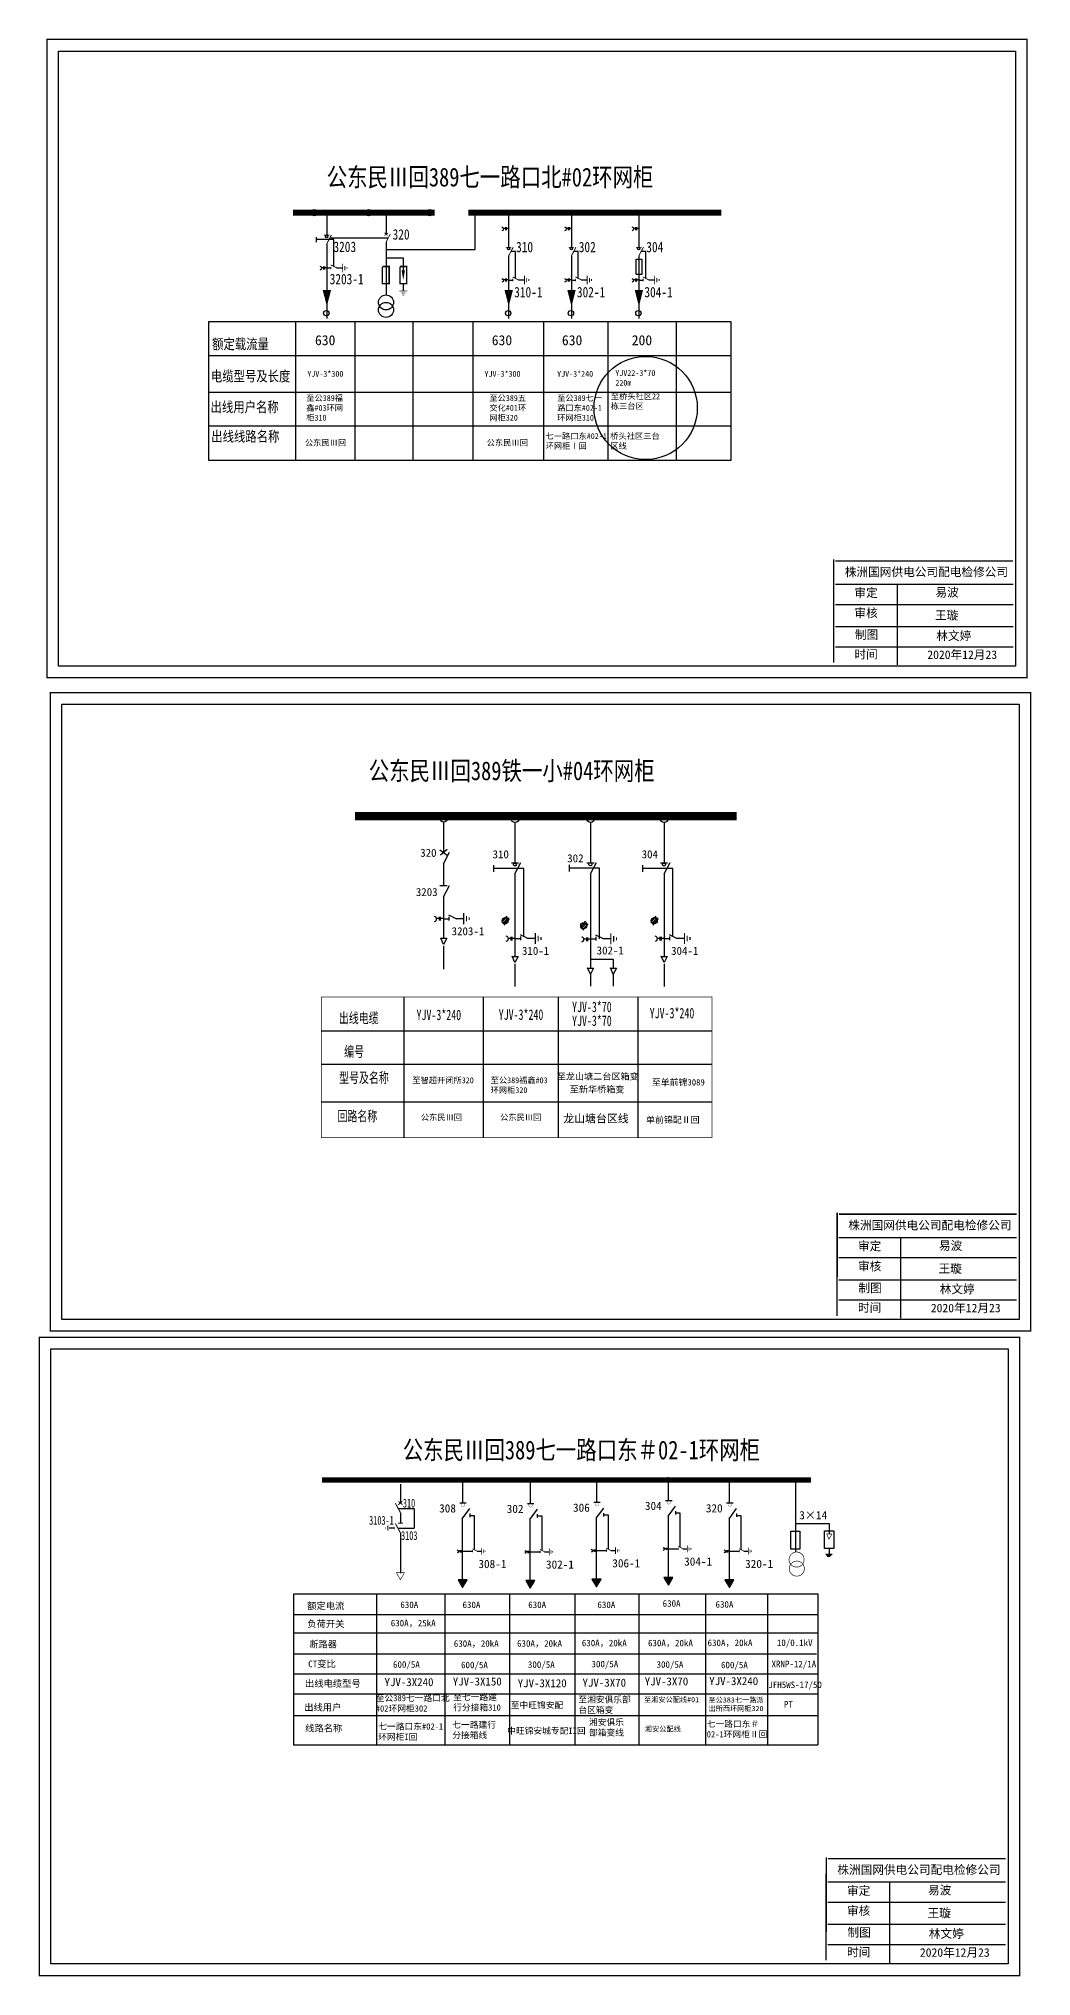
# Model space of a CAD drawing. Extents: x -57 to 343, y -124 to 126.
# Drawn here: x 73.7 to 200.7, y -122.4 to 125.6 of the extents above; entities that cross this region are included whole.
import ezdxf

# ---------------------------------------------------------------- set-up
doc = ezdxf.new("R2010")
doc.units = 0
doc.header["$LTSCALE"] = 0.774411
doc.linetypes.add('ACAD_ISO02W100', pattern=[15, 12, -3])
doc.linetypes.add('CENTER', pattern=[50.8, 31.75, -6.35, 6.35, -6.35])
doc.layers.get('0').update_dxf_attribs({"linetype": 'CONTINUOUS'})
doc.layers.add('1', color=7, linetype='CONTINUOUS')
doc.layers.add('2', color=7, linetype='CONTINUOUS')
doc.styles.add('DXFS', font='', dxfattribs={"width": 0.7})
doc.styles.add('HZ', font='')
doc.styles.add('ST', font='', dxfattribs={"width": 0.8})
doc.styles.get("Standard").update_dxf_attribs({"font": '', "height": 2.5})
doc.styles.add('字体', font='', dxfattribs={"height": 2.5})
doc.styles.add('宋体', font='')
doc.styles.get('DXFS').set_extended_font_data('SimSun')
doc.styles.get('HZ').set_extended_font_data('SimSun')
doc.styles.get('ST').set_extended_font_data('SimSun')
doc.styles.get('Standard').set_extended_font_data('SimSun')
doc.styles.get('字体').set_extended_font_data('SimSun')
doc.styles.get('宋体').set_extended_font_data('SimSun')

# ---------------------------------------------------------------- blocks, each defined once
blk = doc.blocks.new('JD')
for points in [[(-2, 0.2), (-2, -0.2), (2, 0.2), (2, -0.2)], [(1, -1.2), (1, -0.8), (-1, -1.2), (-1, -0.8)], [(-0.5, -1.8), (-0.5, -2.2), (0.5, -1.8), (0.5, -2.2)]]:
    blk.add_trace(points)

msp = doc.modelspace()

# ---------------------------------------------------------------- hatches: boundary and pattern name
for points in [[(127.94, -72.69), (128.52, -71.69), (127.36, -71.69)], [(136.59, -72.77), (137.17, -71.77), (136.01, -71.77)], [(145.08, -72.61), (145.66, -71.6), (144.5, -71.6)], [(154.29, -72.38), (154.87, -71.38), (153.71, -71.38)], [(162.09, -72.69), (162.67, -71.69), (161.51, -71.69)]]:
    msp.add_hatch(color=7).paths.add_polyline_path(points)

# ---------------------------------------------------------------- linework, layer by layer
at = {"color": 0, "linetype": 'Continuous'}
for p, q in [((129.54, 98.6), (129.54, 103.02)), ((109.17, 100.16), (109.17, 99.54)), ((118.42, 100.07), (111.02, 100.07)), ((118.23, 98.6), (129.54, 98.6)), ((106.54, 89.37), (106.54, 71.58)), ((114.13, 89.37), (114.13, 71.58)), ((121.55, 89.37), (121.55, 71.58)), ((129.25, 89.37), (129.25, 71.58)), ((138.29, 89.37), (138.29, 71.58)), ((146.53, 89.37), (146.53, 71.58)), ((155.27, 89.37), (155.27, 71.58)), ((95.44, 85.04), (162.28, 85.04)), ((95.44, 80.34), (162.28, 80.34)), ((95.44, 76.04), (162.28, 76.04)), ((175.66, 55.76, 0.01), (198.41, 55.76, 0.01)), ((183.56, 55.76, 0.01), (183.56, 45.43, 0.01)), ((175.66, 53.17, 0.01), (198.41, 53.17, 0.01)), ((175.66, 50.35, 0.01), (198.41, 50.35, 0.01)), ((175.66, 47.75, 0.01), (198.41, 47.75, 0.01)), ((125.04, 21.74), (125.94, 21.06)), ((125.94, 21.78), (125.09, 21.09)), ((144.31, 7.74), (147.22, 7.74)), ((147.22, 7.74), (147.22, 6.62)), ((176.11, -27.86, 0.03), (198.86, -27.86, 0.03)), ((184, -27.86, 0.03), (184, -38.2, 0.03)), ((176.11, -30.45, 0.03), (198.86, -30.45, 0.03)), ((176.11, -33.28, 0.03), (198.86, -33.28, 0.03)), ((176.11, -35.87, 0.03), (198.86, -35.87, 0.03)), ((170.58, -64.5), (174.87, -64.5)), ((174.87, -64.5), (174.87, -65.78)), ((175.24, -68.43), (174.44, -68.43)), ((175.13, -68.56), (174.54, -68.56)), ((175.01, -68.71), (174.63, -68.71)), ((174.87, -67.7), (174.87, -68.45)), ((174.7, -110.37, 0.01), (197.46, -110.37, 0.01)), ((182.6, -110.37, 0.01), (182.6, -120.71, 0.01)), ((174.7, -112.96, 0.01), (197.46, -112.96, 0.01)), ((174.7, -115.79, 0.01), (197.46, -115.79, 0.01)), ((174.7, -118.38, 0.01), (197.46, -118.38, 0.01))]:
    msp.add_line(p, q, dxfattribs=at)
for p, q in [((125.5, 25.28), (125.5, 21.4)), ((134.63, 25.25), (134.63, 20.1)), ((144.3, 25.27), (144.3, 20.12)), ((153.72, 25.25), (153.72, 20.1)), ((125.49, 19.98), (126.26, 21.44)), ((125.5, 19.96), (125.5, 17.17)), ((134.18, 20.08), (135.09, 20.08)), ((134.63, 18.67), (135.4, 20.12)), ((143.85, 20.11), (144.76, 20.11)), ((144.3, 18.69), (145.07, 20.14)), ((153.26, 20.08), (154.17, 20.08)), ((153.72, 18.67), (154.49, 20.12)), ((131.89, 19.81), (131.89, 18.95)), ((134.63, 18.7), (134.63, 8.16)), ((141.56, 19.83), (141.56, 18.97)), ((144.3, 18.73), (144.3, 6.61)), ((150.98, 19.81), (150.98, 18.95)), ((153.72, 18.7), (153.72, 8.16)), ((125.04, 17.17), (125.94, 17.17)), ((125.49, 15.75), (126.26, 17.2)), ((125.5, 15.72), (125.5, 10.49)), ((124.93, 12.95), (124.61, 12.95)), ((124.93, 13.16), (124.93, 12.7)), ((125.08, 13.16), (125.08, 12.7)), ((125.45, 12.95), (125.08, 12.95)), ((125.45, 12.94), (126.16, 12.94)), ((126.12, 13.45), (127.14, 12.94)), ((126.16, 13.18), (126.16, 12.71)), ((127.09, 12.96), (128.05, 12.96)), ((133.6, 13.27), (132.92, 12.46)), ((133.75, 13.11), (133.07, 12.3)), ((133.89, 12.95), (133.21, 12.13)), ((143.66, 12.61), (142.98, 11.8)), ((143.81, 12.45), (143.13, 11.64)), ((152.69, 13.27), (152.01, 12.46)), ((152.84, 13.11), (152.16, 12.3)), ((152.97, 12.95), (152.29, 12.13)), ((125.12, 10.45), (125.9, 10.45)), ((125.5, 9.65), (125.13, 10.46)), ((125.9, 10.45), (125.5, 9.65)), ((134.12, 10.42), (133.79, 10.42)), ((134.12, 10.63), (134.12, 10.16)), ((134.26, 10.63), (134.26, 10.16)), ((134.63, 10.42), (134.26, 10.42)), ((134.63, 10.41), (135.34, 10.41)), ((135.3, 10.92), (136.33, 10.41)), ((135.34, 10.64), (135.34, 10.17)), ((136.27, 10.43), (137.23, 10.43)), ((143.95, 12.28), (143.27, 11.47)), ((143.79, 10.33), (143.46, 10.33)), ((143.79, 10.54), (143.79, 10.08)), ((143.93, 10.54), (143.93, 10.08)), ((144.3, 10.33), (143.93, 10.33)), ((144.3, 10.37), (145.01, 10.37)), ((144.97, 10.88), (146, 10.37)), ((145.01, 10.6), (145.01, 10.13)), ((145.94, 10.39), (146.9, 10.39)), ((153.2, 10.42), (152.88, 10.42)), ((153.2, 10.63), (153.2, 10.16)), ((153.34, 10.63), (153.34, 10.16)), ((153.72, 10.42), (153.34, 10.42)), ((153.72, 10.41), (154.43, 10.41)), ((154.39, 10.92), (155.41, 10.41)), ((154.43, 10.64), (154.43, 10.17)), ((155.35, 10.43), (156.32, 10.43)), ((134.26, 8.11), (135.04, 8.11)), ((134.64, 7.32), (134.27, 8.13)), ((135.04, 8.11), (134.64, 7.32)), ((153.34, 8.11), (154.12, 8.11)), ((153.72, 7.32), (153.35, 8.13)), ((154.12, 8.11), (153.72, 7.32)), ((143.93, 6.61), (144.71, 6.61)), ((144.31, 5.82), (143.94, 6.63)), ((144.71, 6.61), (144.31, 5.82)), ((146.84, 6.61), (147.62, 6.61)), ((147.22, 5.82), (146.85, 6.63)), ((147.62, 6.61), (147.22, 5.82)), ((120.4, 2.91), (120.4, -15.09)), ((130.56, 2.91), (130.56, -15.09)), ((140.16, 2.91), (140.16, -15.09)), ((150.37, 2.91), (150.37, -15.09)), ((119.98, -59.43), (119.98, -61.9)), ((127.58, -61.84), (128.41, -61.84)), ((136.23, -61.92), (137.06, -61.92)), ((144.72, -61.76), (145.55, -61.76)), ((153.92, -61.53), (154.76, -61.53)), ((161.73, -61.84), (162.56, -61.84)), ((119.69, -62.56), (121.73, -62.56)), ((119.98, -63.1), (119.98, -64.45)), ((121.73, -62.56), (121.73, -65.08)), ((128.85, -63.22), (128.85, -63.66)), ((128.86, -63.44), (129.42, -63.44)), ((129.42, -63.44), (129.42, -67.83)), ((137.5, -63.3), (137.5, -63.73)), ((137.51, -63.52), (138.07, -63.52)), ((138.07, -63.52), (138.07, -67.91)), ((145.99, -63.14), (145.99, -63.57)), ((146, -63.36), (146.56, -63.36)), ((146.56, -63.36), (146.56, -67.75)), ((155.2, -62.91), (155.2, -63.35)), ((155.21, -63.13), (155.76, -63.13)), ((155.76, -63.13), (155.76, -67.52)), ((163, -63.22), (163, -63.65)), ((163.01, -63.44), (163.57, -63.44)), ((163.57, -63.44), (163.57, -67.83)), ((119.2, -65.08), (118.51, -65.08)), ((119.65, -65.08), (121.73, -65.08)), ((119.98, -65.69), (119.98, -70.84)), ((127.94, -68.03), (129.22, -68.03)), ((129.78, -68.02), (130.36, -68.02)), ((136.59, -68.11), (137.87, -68.11)), ((138.43, -68.1), (139.01, -68.1)), ((145.08, -67.95), (146.36, -67.95)), ((146.92, -67.94), (147.5, -67.94)), ((154.29, -67.72), (155.56, -67.72)), ((156.13, -67.71), (156.71, -67.71)), ((162.09, -68.03), (163.37, -68.03)), ((163.93, -68.02), (164.52, -68.02))]:
    msp.add_line(p, q)
at = {"linetype": 'ACAD_ISO02W100'}
for p, q in [((135.78, 19.38), (131.89, 19.38)), ((135.78, 10.64), (135.78, 19.38)), ((145.45, 19.4), (141.56, 19.4)), ((145.45, 10.37), (145.45, 19.4)), ((154.86, 19.38), (150.98, 19.38)), ((154.86, 10.64), (154.86, 19.38))]:
    msp.add_line(p, q, dxfattribs=at)
at = {"linetype": 'CENTER'}
for p, q in [((125.5, 9.48), (125.5, 6.47)), ((134.64, 7.15), (134.64, 4.27)), ((144.31, 5.87), (144.31, 4.3)), ((147.22, 5.87), (147.22, 4.3)), ((153.72, 7.15), (153.72, 4.27))]:
    msp.add_line(p, q, dxfattribs=at)
at = {"linetype": 'Continuous'}
for p, q in [((109.85, -1.4), (159.86, -1.4)), ((109.85, -5.7), (159.86, -5.7)), ((109.85, -10.49), (159.86, -10.49))]:
    msp.add_line(p, q, dxfattribs=at)
at = {"color": 7}
for p, q in [((127.96, -61.75), (127.96, -58.89)), ((136.61, -61.83), (136.61, -58.96)), ((145.1, -61.66), (145.1, -58.8)), ((154.31, -61.44), (154.31, -58.57)), ((162.11, -61.75), (162.11, -58.88))]:
    msp.add_line(p, q, dxfattribs=at)
at = {"color": 0}
for p, q in [((170.57, -59.05), (170.57, -68.15)), ((127.9, -63.87), (127.9, -71.87)), ((136.55, -63.95), (136.55, -71.94)), ((145.04, -63.79), (145.04, -71.78)), ((154.25, -63.56), (154.25, -71.55)), ((162.05, -63.87), (162.05, -71.86)), ((116.9, -73.48), (116.9, -92.85)), ((125.66, -73.59), (125.66, -92.88)), ((106.33, -76.15), (114.03, -76.15)), ((113.99, -76.15), (120.49, -76.15)), ((119.2, -76.15), (173.44, -76.15)), ((106.33, -78.48), (114, -78.48)), ((113.96, -78.48), (120.45, -78.48)), ((120.34, -78.48), (173.41, -78.48)), ((106.33, -83.72), (113.94, -83.72)), ((113.9, -83.72), (120.4, -83.72)), ((120.29, -83.72), (173.35, -83.72))]:
    msp.add_line(p, q, dxfattribs=at)
at = {"color": 0, "linetype": 'Continuous', "const_width": 0.182}
for points, elevation in [([(74.72, 125.49), (200.2, 125.49), (200.2, 43.79), (74.72, 43.79)], 0.01), ([(75.16, 41.86), (200.65, 41.86), (200.65, -39.84), (75.16, -39.84)], 0.03), ([(73.76, -40.64), (199.25, -40.64), (199.25, -122.35), (73.76, -122.35)], 0.01)]:
    msp.add_lwpolyline(points, close=True, dxfattribs=dict(at, elevation=elevation))
at = {"color": 0, "linetype": 'Continuous'}
for points, elevation in [([(76.19, 124.01), (198.72, 124.01), (198.72, 45.26), (76.19, 45.26)], 0.01), ([(76.64, 40.38), (199.17, 40.38), (199.17, -38.37), (76.64, -38.37)], 0.03), ([(75.24, -42.12), (197.77, -42.12), (197.77, -120.87), (75.24, -120.87)], 0.01)]:
    msp.add_lwpolyline(points, close=True, dxfattribs=dict(at, elevation=elevation))
for points in [[(150.15, 97.35), (150.87, 97.35), (150.87, 95.4), (150.15, 95.4)], [(95.44, 89.37), (162.28, 89.37), (162.28, 71.58), (95.44, 71.58)], [(169.96, -65.46), (171.13, -65.46), (171.13, -67.75), (169.96, -67.75)], [(174.28, -65.4), (175.45, -65.4), (175.45, -67.7), (174.28, -67.7)]]:
    msp.add_lwpolyline(points, close=True, dxfattribs=at)
at = {"color": 0, "linetype": 'Continuous', "const_width": 0.182}
for points, elevation in [([(175.44, 58.92), (175.43, 45.73)], 0.01), ([(175.89, -24.71), (175.88, -37.9)], 0.03), ([(176.11, -24.88), (198.86, -24.88)], 0.01), ([(174.49, -107.21), (174.47, -120.41)], 0.01)]:
    msp.add_lwpolyline(points, dxfattribs=dict(at, elevation=elevation))
for points in [[(175.66, 58.74), (198.41, 58.74)], [(174.7, -107.39), (197.46, -107.39)]]:
    msp.add_lwpolyline(points, dxfattribs=at)
for points, const_width in [([(114.18, 26.05), (163.04, 26.05)], 1.08), ([(109.92, -58.92), (172.55, -58.92)], 0.68), ([(119.98, -63.1), (119.33, -61.88)], 0.128), ([(120.22, -61.66), (119.7, -62.07)], 0.128), ([(119.73, -61.66), (120.25, -62.07)], 0.128), ([(127.58, -61.84), (128.41, -61.84)], 0.0712), ([(136.23, -61.92), (137.06, -61.92)], 0.0712), ([(144.72, -61.76), (145.55, -61.76)], 0.0712), ([(153.92, -61.53), (154.76, -61.53)], 0.0712), ([(161.73, -61.84), (162.56, -61.84)], 0.0712), ([(119.98, -65.69), (119.33, -64.48)], 0.128), ([(120.3, -64.46), (119.65, -64.44)], 0.128), ([(118.12, -64.94), (118.12, -65.22)], 0.056), ([(118.3, -64.77), (118.3, -65.37)], 0.056), ([(118.5, -64.67), (118.5, -65.46)], 0.056), ([(119.2, -64.95), (119.2, -65.22)], 0.056), ([(129.19, -67.72), (129.81, -68.03)], 0.0933), ([(129.22, -67.89), (129.22, -68.18)], 0.0933), ([(137.84, -67.8), (138.46, -68.11)], 0.0933), ([(137.87, -67.97), (137.87, -68.25)], 0.0933), ([(146.33, -67.64), (146.95, -67.95)], 0.0933), ([(146.36, -67.8), (146.36, -68.09)], 0.0933), ([(155.54, -67.41), (156.16, -67.72)], 0.0933), ([(155.56, -67.58), (155.56, -67.86)], 0.0933), ([(163.34, -67.72), (163.97, -68.03)], 0.0933), ([(163.37, -67.89), (163.37, -68.17)], 0.0933)]:
    msp.add_lwpolyline(points, dxfattribs=dict(const_width=const_width))
at = {"linetype": 'Continuous', "const_width": 0.108}
msp.add_lwpolyline([(125.43, 2.91), (109.85, 2.91), (109.85, -15.09), (159.86, -15.09), (159.87, 2.91), (125.43, 2.91)], dxfattribs=at)
for points, const_width in [([(127.76, -62.08, 1), (128.22, -62.08, 1)], 0.0356), ([(136.41, -62.15, 1), (136.87, -62.15, 1)], 0.0356), ([(144.9, -61.99, 1), (145.36, -61.99, 1)], 0.0356), ([(154.11, -61.77, 1), (154.57, -61.77, 1)], 0.0356), ([(161.91, -62.07, 1), (162.37, -62.07, 1)], 0.0356), ([(171.66, -69.1, -1), (169.73, -69.1, -1)], 0.0815), ([(171.69, -70.26, -1), (169.76, -70.26, -1)], 0.0815)]:
    msp.add_lwpolyline(points, format="xyb", close=True, dxfattribs=dict(const_width=const_width))
at = {"color": 0}
for points, const_width in [([(174.55, -65.81), (174.84, -66.49), (175.24, -65.81)], 0.0786), ([(119.46, -70.78), (119.98, -71.68), (120.49, -70.78)], 0.0721)]:
    msp.add_lwpolyline(points, close=True, dxfattribs=dict(at, const_width=const_width))
for points in [[(127.26, -67.87, -0.877934), (127.27, -68.25)], [(135.92, -67.94, -0.877934), (135.92, -68.32)], [(144.4, -67.78, -0.877934), (144.41, -68.16)], [(153.61, -67.56, -0.877934), (153.62, -67.93)], [(161.42, -67.86, -0.877934), (161.42, -68.24)]]:
    msp.add_lwpolyline(points, format="xyb")
for points in [[(127.63, -68.03), (127.43, -68.03)], [(127.63, -67.9), (127.63, -68.18)], [(127.72, -67.9), (127.72, -68.18)], [(127.94, -68.03), (127.72, -68.03)], [(136.28, -68.1), (136.08, -68.1)], [(136.28, -67.97), (136.28, -68.26)], [(136.37, -67.97), (136.37, -68.26)], [(136.59, -68.1), (136.37, -68.1)], [(144.77, -67.94), (144.57, -67.94)], [(144.77, -67.81), (144.77, -68.1)], [(144.86, -67.81), (144.86, -68.1)], [(145.08, -67.94), (144.86, -67.94)], [(153.98, -67.72), (153.78, -67.72)], [(153.98, -67.59), (153.98, -67.87)], [(154.06, -67.59), (154.06, -67.87)], [(154.29, -67.72), (154.06, -67.72)], [(161.78, -68.02), (161.58, -68.02)], [(161.78, -67.89), (161.78, -68.18)], [(161.87, -67.89), (161.87, -68.18)], [(162.09, -68.02), (161.87, -68.02)]]:
    msp.add_lwpolyline(points)
at = {"color": 7}
for points in [[(127.94, -72.69), (128.52, -71.69), (127.36, -71.69)], [(136.59, -72.77), (137.17, -71.77), (136.01, -71.77)], [(145.08, -72.61), (145.66, -71.6), (144.5, -71.6)], [(154.29, -72.38), (154.87, -71.38), (153.71, -71.38)], [(162.09, -72.69), (162.67, -71.69), (161.51, -71.69)]]:
    msp.add_lwpolyline(points, close=True, dxfattribs=at)
at = {"color": 1, "linetype": 'Continuous'}
msp.add_circle((151.37, 78.31), 6.61, dxfattribs=at)
for centre, radius in [((125.52, 25.82), 0.51), ((134.66, 25.76), 0.51), ((144.33, 25.78), 0.51), ((153.74, 25.76), 0.51), ((134.63, 19.87), 0.197), ((144.3, 19.89), 0.197), ((153.72, 19.87), 0.197), ((133.39, 12.7), 0.388), ((143.45, 12.04), 0.388), ((152.47, 12.7), 0.388)]:
    msp.add_circle(centre, radius)
for centre in [(124.3, 12.9), (133.48, 10.37), (143.15, 10.28), (152.57, 10.37)]:
    msp.add_arc(centre, 0.314, 278.5404, 83.6643)
for points in [[(127.99, 12.22), (128.14, 12.22), (127.99, 13.65), (128.14, 13.65)], [(128.5, 13.29), (128.35, 13.29), (128.5, 12.58), (128.35, 12.58)], [(128.71, 12.75), (128.85, 12.75), (128.71, 13.11), (128.85, 13.11)], [(137.18, 9.68), (137.32, 9.68), (137.18, 11.12), (137.32, 11.12)], [(137.68, 10.76), (137.53, 10.76), (137.68, 10.04), (137.53, 10.04)], [(137.89, 10.22), (138.04, 10.22), (137.89, 10.58), (138.04, 10.58)], [(146.85, 9.64), (146.99, 9.64), (146.85, 11.08), (146.99, 11.08)], [(147.35, 10.72), (147.2, 10.72), (147.35, 10), (147.2, 10)], [(147.56, 10.18), (147.71, 10.18), (147.56, 10.54), (147.71, 10.54)], [(156.26, 9.68), (156.4, 9.68), (156.26, 11.12), (156.4, 11.12)], [(156.76, 10.76), (156.62, 10.76), (156.76, 10.04), (156.62, 10.04)], [(156.98, 10.22), (157.12, 10.22), (156.98, 10.58), (157.12, 10.58)]]:
    msp.add_trace(points)
at = {"layer": '1'}
for p, q in [((110.54, 102.91), (110.54, 100.42)), ((118.14, 103.32), (118.14, 100.55)), ((133.82, 102.91), (133.82, 98.89)), ((141.86, 102.91), (141.86, 98.89)), ((150.49, 102.91), (150.49, 98.89)), ((110.54, 99.34), (110.54, 92.94)), ((118.14, 99.58), (118.14, 92.84)), ((118.1, 97.54), (120.34, 97.54)), ((120.34, 97.54), (120.34, 95.9)), ((133.82, 97.8), (133.82, 92.94)), ((141.86, 97.8), (141.86, 92.94)), ((150.49, 97.8), (150.49, 92.94)), ((110.54, 96.24), (111.09, 96.24)), ((111.82, 96.25), (112.57, 96.25)), ((133.82, 94.69), (134.37, 94.69)), ((135.1, 94.71), (135.85, 94.71)), ((141.86, 94.69), (142.41, 94.69)), ((143.13, 94.71), (143.88, 94.71)), ((150.49, 94.69), (151.04, 94.69)), ((151.77, 94.71), (152.52, 94.71)), ((110.54, 92.15), (110.54, 89.75)), ((120.34, 94.18), (120.34, 93.34)), ((133.82, 92.15), (133.82, 89.75)), ((141.86, 92.15), (141.86, 89.75)), ((150.49, 92.15), (150.49, 89.75))]:
    msp.add_line(p, q, dxfattribs=at)
for points, const_width in [([(106.23, 103.32), (124.34, 103.32)], 0.799), ([(128.65, 103.32), (161.05, 103.32)], 0.799), ([(110.19, 100.42), (110.89, 100.42)], 0.12), ([(110.54, 99.32), (111.14, 100.45)], 0.12), ([(117.94, 100.74), (118.36, 100.4)], 0.106), ([(117.94, 100.39), (118.37, 100.71)], 0.106), ([(118.14, 99.55), (118.67, 100.56)], 0.106), ([(133.47, 98.88), (134.17, 98.88)], 0.12), ([(133.82, 97.77), (134.42, 98.91)], 0.12), ([(141.5, 98.88), (142.21, 98.88)], 0.12), ([(141.86, 97.77), (142.45, 98.91)], 0.12), ([(150.14, 98.88), (150.85, 98.88)], 0.12), ([(150.49, 97.77), (151.09, 98.91)], 0.12), ([(111.06, 96.63), (111.86, 96.24)], 0.12), ([(111.09, 96.42), (111.09, 96.05)], 0.12), ([(117.67, 96.42), (117.67, 94.24), (118.54, 94.24), (118.54, 96.42), (117.69, 96.42)], 0.184), ([(119.91, 96.42), (119.91, 94.24), (120.78, 94.24), (120.78, 96.42), (119.93, 96.42)], 0.184), ([(134.34, 95.09), (135.14, 94.69)], 0.12), ([(134.37, 94.88), (134.37, 94.51)], 0.12), ([(142.38, 95.09), (143.18, 94.69)], 0.12), ([(142.41, 94.88), (142.41, 94.51)], 0.12), ([(151.01, 95.09), (151.81, 94.69)], 0.12), ([(151.04, 94.88), (151.04, 94.51)], 0.12)]:
    msp.add_lwpolyline(points, dxfattribs=dict(at, const_width=const_width))
at = {"layer": '1', "color": 0}
msp.add_lwpolyline([(111.43, 96.41), (111.43, 99.87), (109.17, 99.87)], dxfattribs=at)
at = {"layer": '1'}
for points, format in [([(132.95, 101.49, -0.877934), (132.96, 101)], "xyb"), ([(140.99, 101.49, -0.877934), (140.99, 101)], "xyb"), ([(149.62, 101.49, -0.877934), (149.63, 101)], "xyb"), ([(109.67, 96.45, -0.877934), (109.68, 95.96)], "xyb"), ([(120.34, 95.93, 0.43, 0, 0), (120.34, 94.7, 0, 0, 0)], "xyseb"), ([(132.95, 94.9, -0.877934), (132.96, 94.42)], "xyb"), ([(140.99, 94.9, -0.877934), (140.99, 94.42)], "xyb"), ([(149.62, 94.9, -0.877934), (149.63, 94.42)], "xyb"), ([(110.56, 93.41, 1.07, 0, 0), (110.56, 91.3, 0, 0, 0)], "xyseb"), ([(133.84, 93.41, 1.07, 0, 0), (133.84, 91.3, 0, 0, 0)], "xyseb"), ([(141.88, 93.41, 1.07, 0, 0), (141.88, 91.3, 0, 0, 0)], "xyseb"), ([(150.51, 93.41, 1.07, 0, 0), (150.51, 91.3, 0, 0, 0)], "xyseb"), ([(127.26, -67.86, -0.877934), (127.27, -68.24)], "xyb"), ([(135.91, -67.94, -0.877934), (135.92, -68.32)], "xyb"), ([(144.4, -67.78, -0.877934), (144.41, -68.16)], "xyb"), ([(153.61, -67.55, -0.877934), (153.62, -67.93)], "xyb"), ([(161.41, -67.86, -0.877934), (161.42, -68.24)], "xyb")]:
    msp.add_lwpolyline(points, format=format, dxfattribs=at)
for points in [[(133.42, 101.28), (133.17, 101.28)], [(133.42, 101.45), (133.42, 101.08)], [(133.53, 101.45), (133.53, 101.08)], [(133.82, 101.28), (133.53, 101.28)], [(141.45, 101.28), (141.2, 101.28)], [(141.45, 101.45), (141.45, 101.08)], [(141.56, 101.45), (141.56, 101.08)], [(141.85, 101.28), (141.56, 101.28)], [(150.09, 101.28), (149.84, 101.28)], [(150.09, 101.45), (150.09, 101.08)], [(150.2, 101.45), (150.2, 101.08)], [(150.49, 101.28), (150.2, 101.28)], [(134.71, 94.87), (134.71, 98.33), (134.11, 98.33)], [(142.75, 94.87), (142.75, 98.33), (142.15, 98.33)], [(151.38, 94.87), (151.38, 98.33), (150.78, 98.33)], [(110.14, 96.24), (109.89, 96.24)], [(110.14, 96.41), (110.14, 96.04)], [(110.25, 96.41), (110.25, 96.04)], [(110.54, 96.24), (110.25, 96.24)], [(133.42, 94.7), (133.17, 94.7)], [(133.42, 94.87), (133.42, 94.5)], [(133.53, 94.87), (133.53, 94.5)], [(133.82, 94.7), (133.53, 94.7)], [(141.45, 94.7), (141.2, 94.7)], [(141.45, 94.87), (141.45, 94.5)], [(141.56, 94.87), (141.56, 94.5)], [(141.85, 94.7), (141.56, 94.7)], [(150.09, 94.7), (149.84, 94.7)], [(150.09, 94.87), (150.09, 94.5)], [(150.2, 94.87), (150.2, 94.5)], [(150.49, 94.7), (150.2, 94.7)]]:
    msp.add_lwpolyline(points, dxfattribs=at)
for centre, radius in [((108.94, 103.31), 0.398), ((115.91, 103.31), 0.398), ((123.72, 103.31), 0.398), ((110.54, 100.25), 0.154), ((133.82, 98.71), 0.154), ((141.86, 98.71), 0.154), ((150.49, 98.71), 0.154), ((118.13, 91.83), 0.966), ((118.13, 90.87), 0.966), ((110.49, 90.45), 0.346), ((133.77, 90.45), 0.346), ((141.8, 90.45), 0.346), ((150.44, 90.45), 0.346)]:
    msp.add_circle(centre, radius, dxfattribs=at)
at = {"layer": '2'}
for p, q in [((127.9, -63.87), (128.87, -62.58)), ((136.55, -63.95), (137.52, -62.66)), ((145.04, -63.79), (146.01, -62.5)), ((154.25, -63.56), (155.21, -62.27)), ((162.05, -63.87), (163.02, -62.58)), ((106.33, -73.48), (114, -73.48)), ((106.33, -92.85), (106.33, -73.48)), ((113.96, -73.48), (120.45, -73.48)), ((120.34, -73.48), (173.41, -73.48)), ((133.92, -73.5), (133.92, -92.88)), ((142.31, -73.56), (142.31, -92.75)), ((150.48, -73.56), (150.48, -92.81)), ((159.02, -73.56), (159.02, -92.81)), ((166.95, -73.6), (166.95, -92.75)), ((173.41, -73.48), (173.41, -92.81)), ((106.33, -81.17), (119.11, -81.17)), ((113.8, -81.17), (120.29, -81.17)), ((120.18, -81.17), (173.25, -81.17)), ((106.33, -86.3), (173.36, -86.3)), ((114, -89.1), (106.33, -89.1)), ((120.45, -89.1), (113.96, -89.1)), ((173.41, -89.1), (120.34, -89.1)), ((114, -92.85), (106.33, -92.85)), ((120.45, -92.85), (113.96, -92.85)), ((173.41, -92.85), (120.34, -92.85))]:
    msp.add_line(p, q, dxfattribs=at)

# ---------------------------------------------------------------- block references
at = {"xscale": 0.2176748410513484, "yscale": 0.2176748410513484, "zscale": 0.2176748410897885, "rotation": 90}
for p in [(130.37, -68.04), (139.02, -68.11), (147.51, -67.95), (156.72, -67.73), (164.52, -68.03)]:
    msp.add_blockref('JD', p, dxfattribs=at)
at = {"layer": '1', "xscale": 0.2796469675790685, "yscale": 0.2796469675790685, "zscale": 0.2796469676286533, "rotation": 90}
for p in [(112.58, 96.23), (135.86, 94.69), (143.89, 94.69), (152.53, 94.69)]:
    msp.add_blockref('JD', p, dxfattribs=at)
at = {"layer": '1', "xscale": 0.2581356627622565, "yscale": 0.2581356622852574, "zscale": 0.2581356624264491}
msp.add_blockref('JD', (120.36, 93.3), dxfattribs=at)

# ---------------------------------------------------------------- texts
for s, p in [('320', (122.51, 20.86)), ('310', (131.77, 20.67)), ('302', (141.33, 20.16)), ('304', (150.86, 20.67)), ('3203', (121.95, 15.84)), ('3203-1', (126.53, 10.82)), ('310-1', (135.54, 8.31)), ('302-1', (145.1, 8.36)), ('304-1', (154.63, 8.31)), ('龙山塘台区线', (140.82, -13.16)), ('YJV-3X240', (117.94, -85.3)), ('YJV-3X150', (126.68, -85.22)), ('YJV-3X70', (151.25, -85.21)), ('YJV-3X240', (159.51, -85.17)), ('YJV-3X120', (134.99, -85.44)), ('YJV-3X70', (143.29, -85.37))]:
    msp.add_text(s, height=1.024).set_placement(p)
at = {"style": 'HZ'}
for s, height, p in [('至龙山塘二台区箱变', 0.834, (139.98, -7.67)), ('至新华桥箱变', 0.834, (141.65, -9.33)), ('至单前锦3089', 0.815, (152.16, -8.41)), ('单前锦配Ⅱ回', 0.815, (151.43, -13.21))]:
    msp.add_text(s, height=height, dxfattribs=at).set_placement(p)
at = {"style": '宋体', "width": 0.65}
for s, p in [('310', (120.29, -62.44)), ('3103-1', (115.97, -64.64)), ('3103', (120.06, -66.59))]:
    msp.add_text(s, height=1.13, dxfattribs=at).set_placement(p)
at = {"color": 0}
for s, height, p in [('306', 1.053, (142.07, -62.98)), ('304', 1.053, (151.28, -62.75)), ('308', 1.053, (124.93, -63.07)), ('302', 1.053, (133.58, -63.14)), ('320', 1.053, (159.08, -63.06)), ('3×14', 1.053, (171.03, -63.94)), ('308-1', 1.053, (129.96, -70.19)), ('302-1', 1.053, (138.61, -70.26)), ('306-1', 1.053, (147.1, -70.1)), ('304-1', 1.053, (156.3, -69.88)), ('320-1', 1.053, (164.11, -70.18)), ('630A', 0.84, (153.55, -75.14)), ('630A，25kA', 0.84, (118.74, -77.65)), ('630A', 0.84, (119.97, -75.31)), ('630A', 0.84, (127.93, -75.31)), ('630A', 0.84, (136.34, -75.31)), ('630A', 0.84, (145.2, -75.31)), ('630A', 0.84, (160.32, -75.26)), ('630A，20kA', 0.84, (143.2, -80.2)), ('630A，20kA', 0.84, (151.67, -80.2)), ('630A，20kA', 0.84, (159.3, -80.18)), ('10/0.1kV', 0.84, (168.17, -80.17)), ('630A，20kA', 0.84, (126.81, -80.27)), ('630A，20kA', 0.84, (134.91, -80.26)), ('600/5A', 0.84, (119.03, -82.95)), ('600/5A', 0.84, (127.74, -83.01)), ('300/5A', 0.84, (136.3, -82.96)), ('300/5A', 0.84, (144.44, -82.89)), ('300/5A', 0.84, (152.77, -82.95)), ('600/5A', 0.84, (161.02, -83.01)), ('XRNP-12/1A', 0.84, (167.49, -82.89)), ('JFH5WS-17/50', 0.8397, (167.08, -85.55)), ('PT', 0.84, (169.07, -88.04))]:
    msp.add_text(s, height=height, dxfattribs=at).set_placement(p)
at = {"color": 0, "style": 'HZ'}
for s, p in [('额定电流', (108.04, -75.45)), ('负荷开关', (108.05, -77.76)), ('断路器', (108.28, -80.36)), ('CT变比', (108.17, -82.88)), ('出线电缆型号', (107.76, -85.4)), ('出线用户', (107.66, -88.44)), ('线路名称', (107.77, -91.11))]:
    msp.add_text(s, height=0.85, dxfattribs=at).set_placement(p)
at = {"linetype": 'Continuous', "style": 'HZ'}
for s, p in [('至中旺锦安配', (134.1, -88.13)), ('中旺锦安城专配II回', (133.64, -91.41))]:
    msp.add_text(s, height=0.799, dxfattribs=at).set_placement(p)
at = {"color": 1, "attachment_point": 1}
for s, insert, char_height, width in [('{\\C7;630}', (109.04, 87.63), 1.28, 7.0813), ('{\\C7;630}', (131.67, 87.63), 1.28, 7.0813), ('{\\C7;630}', (140.65, 87.63), 1.28, 7.0813), ('{\\C7;200}', (149.59, 87.63), 1.28, 7.0813), ('{\\C7;YJV-3*300}', (108.06, 83.06), 0.7533, 4.166), ('{\\C7;YJV-3*300}', (130.74, 83.06), 0.7533, 4.166), ('{\\C7;YJV-3*240}', (140.04, 83.06), 0.7533, 4.166), ('{\\C7;YJV22-3*70 220m}', (147.49, 83.17), 0.7533, 4.166), ('{\\C7;至公389福鑫#03环网柜310}', (107.92, 79.96), 0.7533, 5.5154), ('{\\C7;至公389五交化#01环网柜320}', (131.36, 79.96), 0.7533, 5.5154), ('{\\C7;至公389七一路口东#02-1环网柜310}', (140.04, 79.96), 0.7533, 6.3221), ('{\\C7;至桥头社区22栋三台区}', (146.91, 80.19), 0.7533, 6.3221), ('{\\C7;七一路口东#02-1环网柜Ⅰ回}', (138.56, 75.09), 0.7533, 8.3361), ('{\\C7;桥头社区三台区线}', (146.84, 75.09), 0.7533, 6.3221), ('{\\C7;公东民Ⅲ回}', (107.75, 74.25), 0.7533, 6.3437), ('{\\C7;公东民Ⅲ回}', (131.02, 74.25), 0.7533, 6.3437), ('{\\C7;至智超开闭所320}', (121.5, -7.37), 0.7533, 8.853), ('{\\C7;至公389福鑫#03环网柜320}', (131.53, -7.37), 0.7533, 7.8617), ('{\\C7;公东民Ⅲ回}', (122.59, -12.11), 0.7533, 6.3437), ('{\\C7;公东民Ⅲ回}', (132.74, -12.11), 0.7533, 6.3437)]:
    msp.add_mtext(s, dxfattribs=dict(at, insert=insert, char_height=char_height, width=width))
at = {"color": 7, "linetype": 'Continuous', "attachment_point": 1, "style": '字体'}
for s, insert, char_height, width in [('株洲国网供电公司配电检修公司', (176.87, 57.87), 1.0944, 29.9201), ('易波', (188.47, 55.26, 0.01), 1.094, 8.5588), ('王璇', (188.42, 52.32, 0.01), 1.094, 8.5588), ('2020年12月23', (187.43, 47.28, 0.01), 1.094, 16.0081), ('株洲国网供电公司配电检修公司', (177.31, -25.76, 0.01), 1.0944, 29.9201), ('易波', (188.92, -28.37, 0.03), 1.094, 8.5588), ('王璇', (188.86, -31.3, 0.03), 1.094, 8.5588), ('2020年12月23', (187.88, -36.35, 0.03), 1.094, 16.0081), ('株洲国网供电公司配电检修公司', (175.91, -108.26), 1.0944, 29.9201), ('易波', (187.52, -110.87, 0.01), 1.094, 8.5588), ('王璇', (187.46, -113.81, 0.01), 1.094, 8.5588), ('2020年12月23', (186.48, -118.85, 0.01), 1.094, 16.0081)]:
    msp.add_mtext(s, dxfattribs=dict(at, insert=insert, char_height=char_height, width=width))
at = {"color": 0, "linetype": 'Continuous', "width": 8.5588, "attachment_point": 1, "style": '字体'}
for s, insert, char_height in [('\\f\uffbfﾬￌﾣﾤ_GB2312|b0|i0|c134|p49;审定', (178.1, 55.2, 0.01), 1.0944), ('\\f\uffbfﾬￌﾣﾤ_GB2312|b0|i0|c134|p49;审核', (178.1, 52.62, 0.01), 1.0944), ('\\f\uffbfﾬￌﾣﾤ_GB2312|b0|i0|c134|p49;制图', (178.16, 49.84, 0.01), 1.0944), ('林文婷', (188.58, 49.69, 0.01), 1.094), ('\\f\uffbfﾬￌﾣﾤ_GB2312|b0|i0|c134|p49;时间', (178.1, 47.33, 0.01), 1.0944), ('\\f\uffbfﾬￌﾣﾤ_GB2312|b0|i0|c134|p49;审定', (178.55, -28.43, 0.03), 1.0944), ('\\f\uffbfﾬￌﾣﾤ_GB2312|b0|i0|c134|p49;审核', (178.55, -31.01, 0.03), 1.0944), ('\\f\uffbfﾬￌﾣﾤ_GB2312|b0|i0|c134|p49;制图', (178.61, -33.79, 0.03), 1.0944), ('林文婷', (189.02, -33.94, 0.03), 1.094), ('\\f\uffbfﾬￌﾣﾤ_GB2312|b0|i0|c134|p49;时间', (178.55, -36.3, 0.03), 1.0944), ('\\f\uffbfﾬￌﾣﾤ_GB2312|b0|i0|c134|p49;审定', (177.15, -110.94, 0.01), 1.0944), ('\\f\uffbfﾬￌﾣﾤ_GB2312|b0|i0|c134|p49;审核', (177.15, -113.51, 0.01), 1.0944), ('\\f\uffbfﾬￌﾣﾤ_GB2312|b0|i0|c134|p49;制图', (177.21, -116.29, 0.01), 1.0944), ('林文婷', (187.62, -116.44, 0.01), 1.094), ('\\f\uffbfﾬￌﾣﾤ_GB2312|b0|i0|c134|p49;时间', (177.15, -118.8, 0.01), 1.0944)]:
    msp.add_mtext(s, dxfattribs=dict(at, insert=insert, char_height=char_height))
at = {"linetype": 'Continuous', "attachment_point": 1, "style": 'HZ'}
for s, insert, char_height, width in [('至公389七一路口北#02环网柜302', (116.82, -86.43), 0.7987, 9.5729), ('至七一路建行分接箱310', (126.73, -86.3), 0.7987, 6.2448), ('至湘安俱乐部台区箱变', (142.76, -86.62), 0.799, 6.7491), ('至湘安公配线#01', (151.16, -86.7), 0.657, 7.4907), ('{\\fSimSun|b0|i0|c134|p2;至公383七一路派出所西环网柜320}', (159.41, -86.74), 0.6566, 7.4907), ('七一路口东#02-1环网柜I回', (117.14, -90.06), 0.7987, 8.7996), ('七一路建行分接箱线', (126.62, -89.85), 0.799, 6.2448), ('湘安俱乐部箱变线', (144.12, -89.52), 0.799, 5.3628), ('湘安公配线', (151.27, -90.45), 0.657, 7.4907), ('{\\fSimSun|b0|i0|c134|p2;七一路口东＃02-1环网柜Ⅱ回}', (159.19, -89.74), 0.7987, 8.0039)]:
    msp.add_mtext(s, dxfattribs=dict(at, insert=insert, char_height=char_height, width=width))
at = {"layer": '1'}
for s, height, style, width, p in [('公东民Ⅲ回389七一路口北#02环网柜', 2.397, 'ST', 0.8, (110.54, 106.67)), ('3203', 1.332, 'ST', 0.8, (111.4, 98.28)), ('320', 1.332, 'ST', 0.8, (118.97, 99.87)), ('310', 1.332, 'ST', 0.8, (134.78, 98.25)), ('302', 1.332, 'ST', 0.8, (142.81, 98.25)), ('304', 1.332, 'ST', 0.8, (151.45, 98.25)), ('3203-1', 1.332, 'ST', 0.8, (110.92, 94.15)), ('310-1', 1.332, 'ST', 0.8, (134.54, 92.48)), ('302-1', 1.332, 'ST', 0.8, (142.57, 92.48)), ('304-1', 1.332, 'ST', 0.8, (151.21, 92.48)), ('出线电缆', 1.332, 'DXFS', 0.7, (112.1, -0.44)), ('YJV-3*240', 1.332, 'DXFS', 0.7, (122.04, -0.04)), ('YJV-3*240', 1.332, 'DXFS', 0.7, (132.56, -0.01)), ('YJV-3*70', 1.332, 'DXFS', 0.7, (141.95, 0.98)), ('YJV-3*70', 1.332, 'DXFS', 0.7, (141.95, -0.79)), ('YJV-3*240', 1.332, 'DXFS', 0.7, (151.89, 0.19)), ('编号', 1.332, 'DXFS', 0.7, (112.77, -4.74)), ('型号及名称', 1.332, 'DXFS', 0.7, (112.13, -8.08)), ('公东民Ⅲ回389七一路口东＃02-1环网柜', 2.397, 'ST', 0.8, (120.27, -56.27))]:
    msp.add_text(s, height=height, dxfattribs=dict(at, style=style, width=width)).set_placement(p)
at = {"layer": '1', "color": 0, "style": 'ST', "width": 0.8}
for s, p in [('额定载流量', (95.87, 85.83)), ('电缆型号及长度', (95.71, 81.72)), ('出线用户名称', (95.67, 77.78)), ('出线线路名称', (95.76, 74.01))]:
    msp.add_text(s, height=1.332, dxfattribs=at).set_placement(p)
at = {"layer": '1', "attachment_point": 1}
for s, insert, char_height, width, style in [('公东民Ⅲ回389铁一小#04环网柜', (115.92, 33.07), 2.397, 39.0743, 'ST'), ('回路名称', (111.92, -11.67), 1.332, 7.1297, 'DXFS')]:
    msp.add_mtext(s, dxfattribs=dict(at, insert=insert, char_height=char_height, width=width, style=style))

doc.saveas('drawing.dxf')
